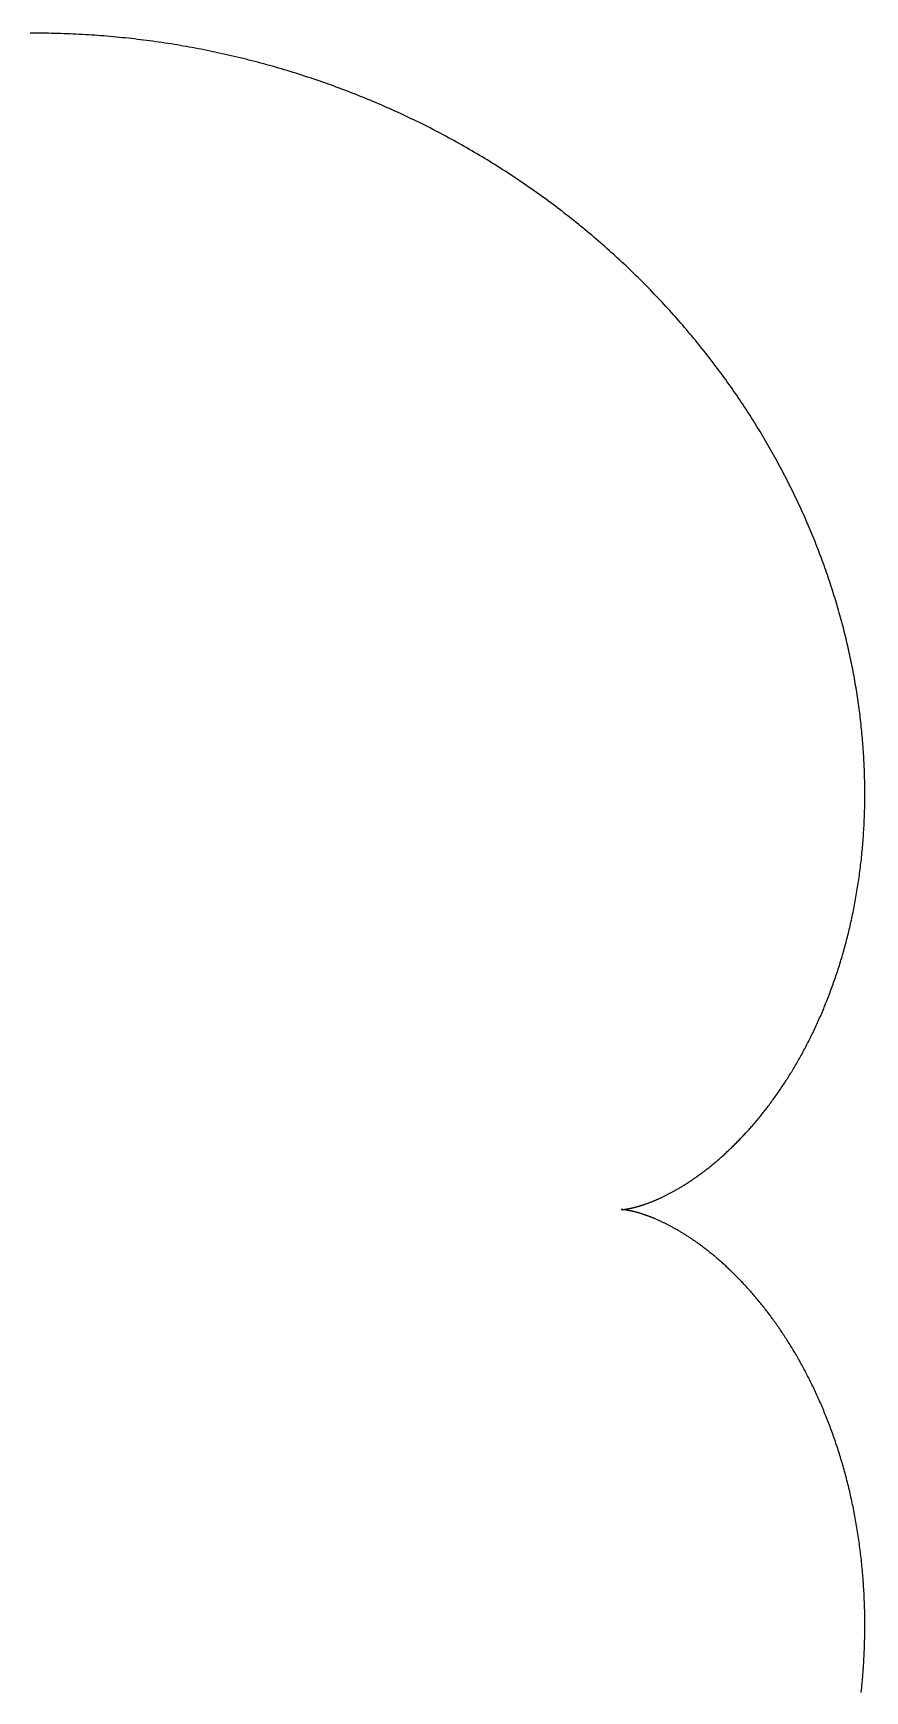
# Model space of a CAD drawing. Header units: metres. Extents: x 0 to 80, y 0 to 80.
# Drawn here: x 40 to 47.78, y 15.5 to 31 of the extents above; entities that cross this region are included whole.
import ezdxf

# ---------------------------------------------------------------- set-up
doc = ezdxf.new("R2010")
doc.units = ezdxf.units.M

msp = doc.modelspace()

# ---------------------------------------------------------------- linework, layer by layer
at = {"layer": 'ENGRAVE'}
msp.add_lwpolyline([(47.745124, 15.485465), (47.747322, 15.506736), (47.749443, 15.52798), (47.751486, 15.549199), (47.753452, 15.570391), (47.755341, 15.591556), (47.757153, 15.612693), (47.758889, 15.633803), (47.760548, 15.654885), (47.762131, 15.675938), (47.763638, 15.696963), (47.765069, 15.717959), (47.766425, 15.738925), (47.767706, 15.759861), (47.768911, 15.780768), (47.770042, 15.801644), (47.771098, 15.822489), (47.772079, 15.843303), (47.772987, 15.864086), (47.77382, 15.884837), (47.77458, 15.905556), (47.775266, 15.926242), (47.775879, 15.946896), (47.776419, 15.967517), (47.776886, 15.988105), (47.777281, 16.008659), (47.777603, 16.029179), (47.777854, 16.049665), (47.778032, 16.070116), (47.778139, 16.090532), (47.778175, 16.110913), (47.778139, 16.131258), (47.778033, 16.151568), (47.777856, 16.171841), (47.777609, 16.192078), (47.777291, 16.212278), (47.776904, 16.232441), (47.776447, 16.252567), (47.775921, 16.272655), (47.775326, 16.292705), (47.774663, 16.312717), (47.77393, 16.33269), (47.77313, 16.352624), (47.772261, 16.372519), (47.771325, 16.392375), (47.770321, 16.412191), (47.76925, 16.431967), (47.768112, 16.451703), (47.766907, 16.471398), (47.765636, 16.491052), (47.764299, 16.510665), (47.762896, 16.530236), (47.761428, 16.549766), (47.759894, 16.569254), (47.758295, 16.5887), (47.756632, 16.608102), (47.754904, 16.627463), (47.753112, 16.64678), (47.751256, 16.666053), (47.749337, 16.685283), (47.747354, 16.704469), (47.745309, 16.723611), (47.7432, 16.742709), (47.741029, 16.761761), (47.738797, 16.780769), (47.736502, 16.799732), (47.734146, 16.818649), (47.731728, 16.83752), (47.72925, 16.856345), (47.726711, 16.875124), (47.724111, 16.893857), (47.721452, 16.912543), (47.718733, 16.931182), (47.715954, 16.949773), (47.713117, 16.968318), (47.71022, 16.986814), (47.707265, 17.005263), (47.704252, 17.023663), (47.701181, 17.042015), (47.698053, 17.060318), (47.694867, 17.078572), (47.691624, 17.096777), (47.688324, 17.114933), (47.684969, 17.133039), (47.681557, 17.151095), (47.678089, 17.169102), (47.674567, 17.187058), (47.670989, 17.204963), (47.667356, 17.222818), (47.663669, 17.240622), (47.659928, 17.258375), (47.656133, 17.276076), (47.652285, 17.293726), (47.648384, 17.311324), (47.644429, 17.32887), (47.640423, 17.346364), (47.636364, 17.363805), (47.632254, 17.381194), (47.628092, 17.39853), (47.623878, 17.415813), (47.619614, 17.433043), (47.6153, 17.450219), (47.610936, 17.467342), (47.606521, 17.484411), (47.602057, 17.501426), (47.597544, 17.518387), (47.592983, 17.535293), (47.588373, 17.552145), (47.583714, 17.568943), (47.579008, 17.585685), (47.574255, 17.602372), (47.569454, 17.619004), (47.564607, 17.635581), (47.559713, 17.652102), (47.554773, 17.668567), (47.549788, 17.684976), (47.544757, 17.701329), (47.539681, 17.717626), (47.534561, 17.733866), (47.529396, 17.75005), (47.524187, 17.766177), (47.518934, 17.782247), (47.513639, 17.79826), (47.5083, 17.814216), (47.502919, 17.830114), (47.497495, 17.845955), (47.49203, 17.861738), (47.486523, 17.877463), (47.480975, 17.89313), (47.475386, 17.90874), (47.469757, 17.92429), (47.464087, 17.939783), (47.458378, 17.955217), (47.45263, 17.970592), (47.446842, 17.985908), (47.441016, 18.001166), (47.435151, 18.016364), (47.429249, 18.031503), (47.423309, 18.046583), (47.417331, 18.061604), (47.411317, 18.076564), (47.405266, 18.091466), (47.39918, 18.106307), (47.393057, 18.121088), (47.386899, 18.13581), (47.380706, 18.150471), (47.374478, 18.165072), (47.368216, 18.179612), (47.36192, 18.194093), (47.35559, 18.208512), (47.349227, 18.222871), (47.342831, 18.237169), (47.336403, 18.251406), (47.329942, 18.265582), (47.32345, 18.279698), (47.316926, 18.293752), (47.310372, 18.307744), (47.303786, 18.321676), (47.297171, 18.335546), (47.290525, 18.349354), (47.28385, 18.363101), (47.277146, 18.376787), (47.270413, 18.39041), (47.263651, 18.403972), (47.256861, 18.417472), (47.250044, 18.43091), (47.243199, 18.444285), (47.236327, 18.457599), (47.229429, 18.470851), (47.222505, 18.48404), (47.215554, 18.497167), (47.208578, 18.510232), (47.201577, 18.523234), (47.194551, 18.536174), (47.187501, 18.549051), (47.180427, 18.561866), (47.173329, 18.574618), (47.166208, 18.587308), (47.159065, 18.599935), (47.151898, 18.612499), (47.14471, 18.625), (47.137499, 18.637438), (47.130268, 18.649814), (47.123015, 18.662127), (47.115742, 18.674376), (47.108448, 18.686563), (47.101134, 18.698687), (47.093801, 18.710748), (47.086449, 18.722746), (47.079078, 18.73468), (47.071689, 18.746552), (47.064281, 18.75836), (47.056856, 18.770106), (47.049414, 18.781788), (47.041955, 18.793407), (47.034479, 18.804963), (47.026987, 18.816456), (47.019479, 18.827885), (47.011956, 18.839252), (47.004417, 18.850555), (46.996864, 18.861795), (46.989297, 18.872972), (46.981716, 18.884085), (46.974121, 18.895136), (46.966513, 18.906123), (46.958892, 18.917047), (46.951259, 18.927908), (46.943614, 18.938706), (46.935957, 18.949441), (46.928288, 18.960113), (46.920609, 18.970721), (46.912919, 18.981267), (46.905219, 18.991749), (46.897509, 19.002169), (46.889789, 19.012525), (46.882061, 19.022819), (46.874323, 19.03305), (46.866578, 19.043218), (46.858824, 19.053322), (46.851062, 19.063365), (46.843294, 19.073344), (46.835518, 19.083261), (46.827736, 19.093115), (46.819948, 19.102906), (46.812153, 19.112635), (46.804354, 19.122301), (46.796549, 19.131904), (46.78874, 19.141446), (46.780926, 19.150925), (46.773108, 19.160341), (46.765287, 19.169695), (46.757462, 19.178987), (46.749635, 19.188217), (46.741805, 19.197385), (46.733972, 19.206491), (46.726138, 19.215535), (46.718303, 19.224517), (46.710466, 19.233437), (46.702629, 19.242296), (46.694791, 19.251093), (46.686953, 19.259828), (46.679116, 19.268502), (46.671279, 19.277114), (46.663443, 19.285666), (46.655609, 19.294155), (46.647777, 19.302584), (46.639946, 19.310952), (46.632118, 19.319259), (46.624293, 19.327505), (46.616472, 19.33569), (46.608653, 19.343814), (46.600839, 19.351878), (46.593028, 19.359882), (46.585223, 19.367825), (46.577422, 19.375708), (46.569627, 19.38353), (46.561837, 19.391293), (46.554053, 19.398996), (46.546276, 19.406639), (46.538505, 19.414222), (46.530741, 19.421746), (46.522985, 19.42921), (46.515236, 19.436615), (46.507495, 19.44396), (46.499763, 19.451247), (46.492039, 19.458474), (46.484325, 19.465643), (46.47662, 19.472753), (46.468925, 19.479805), (46.461239, 19.486798), (46.453565, 19.493732), (46.445901, 19.500609), (46.438248, 19.507427), (46.430606, 19.514188), (46.422977, 19.520891), (46.415359, 19.527536), (46.407754, 19.534124), (46.400161, 19.540654), (46.392582, 19.547128), (46.385016, 19.553544), (46.377464, 19.559904), (46.369926, 19.566206), (46.362402, 19.572453), (46.354894, 19.578643), (46.3474, 19.584776), (46.339921, 19.590854), (46.332458, 19.596876), (46.325012, 19.602842), (46.317581, 19.608752), (46.310168, 19.614607), (46.302771, 19.620407), (46.295391, 19.626152), (46.28803, 19.631841), (46.280686, 19.637477), (46.27336, 19.643057), (46.266053, 19.648584), (46.258765, 19.654056), (46.251496, 19.659474), (46.244246, 19.664838), (46.237016, 19.670149), (46.229807, 19.675407), (46.222618, 19.680611), (46.215449, 19.685762), (46.208302, 19.69086), (46.201175, 19.695906), (46.194071, 19.700899), (46.186988, 19.70584), (46.179928, 19.710729), (46.17289, 19.715566), (46.165875, 19.720351), (46.158883, 19.725085), (46.151915, 19.729767), (46.14497, 19.734399), (46.138049, 19.73898), (46.131153, 19.74351), (46.124281, 19.74799), (46.117434, 19.752419), (46.110612, 19.756799), (46.103815, 19.761129), (46.097045, 19.765409), (46.0903, 19.76964), (46.083581, 19.773822), (46.07689, 19.777955), (46.070225, 19.782039), (46.063587, 19.786075), (46.056976, 19.790063), (46.050393, 19.794003), (46.043839, 19.797895), (46.037312, 19.801739), (46.030814, 19.805536), (46.024344, 19.809287), (46.017904, 19.81299), (46.011493, 19.816647), (46.005112, 19.820257), (45.99876, 19.823822), (45.992439, 19.82734), (45.986147, 19.830813), (45.979887, 19.834241), (45.973657, 19.837623), (45.967459, 19.840961), (45.961291, 19.844254), (45.955156, 19.847502), (45.949052, 19.850707), (45.942981, 19.853867), (45.936942, 19.856984), (45.930935, 19.860058), (45.924962, 19.863088), (45.919022, 19.866076), (45.913115, 19.869021), (45.907241, 19.871924), (45.901402, 19.874785), (45.895596, 19.877604), (45.889825, 19.880381), (45.884089, 19.883117), (45.878387, 19.885813), (45.87272, 19.888467), (45.867089, 19.891081), (45.861493, 19.893655), (45.855933, 19.896189), (45.850409, 19.898683), (45.844921, 19.901138), (45.839469, 19.903554), (45.834055, 19.905931), (45.828676, 19.908269), (45.823335, 19.910569), (45.818032, 19.912832), (45.812766, 19.915056), (45.807537, 19.917243), (45.802347, 19.919393), (45.797194, 19.921507), (45.79208, 19.923583), (45.787005, 19.925623), (45.781968, 19.927628), (45.77697, 19.929597), (45.772012, 19.93153), (45.767093, 19.933428), (45.762213, 19.935291), (45.757373, 19.93712), (45.752573, 19.938915), (45.747813, 19.940675), (45.743094, 19.942403), (45.738415, 19.944096), (45.733777, 19.945757), (45.72918, 19.947385), (45.724624, 19.94898), (45.720109, 19.950544), (45.715636, 19.952075), (45.711204, 19.953575), (45.706814, 19.955044), (45.702467, 19.956482), (45.698161, 19.95789), (45.693898, 19.959267), (45.689677, 19.960614), (45.685499, 19.961931), (45.681364, 19.963219), (45.677271, 19.964478), (45.673222, 19.965708), (45.669217, 19.96691), (45.665255, 19.968083), (45.661336, 19.969229), (45.657462, 19.970348), (45.653631, 19.971439), (45.649844, 19.972503), (45.646102, 19.973541), (45.642405, 19.974553), (45.638751, 19.975538), (45.635143, 19.976498), (45.631579, 19.977433), (45.628061, 19.978343), (45.624588, 19.979229), (45.62116, 19.98009), (45.617777, 19.980927), (45.61444, 19.98174), (45.611149, 19.982531), (45.607903, 19.983298), (45.604704, 19.984042), (45.60155, 19.984765), (45.598443, 19.985465), (45.595382, 19.986143), (45.592368, 19.986801), (45.5894, 19.987437), (45.586479, 19.988052), (45.583605, 19.988648), (45.580778, 19.989223), (45.577997, 19.989779), (45.575264, 19.990315), (45.572579, 19.990832), (45.56994, 19.991331), (45.567349, 19.991811), (45.564806, 19.992273), (45.56231, 19.992717), (45.559862, 19.993145), (45.557462, 19.993555), (45.55511, 19.993949), (45.552806, 19.994326), (45.550551, 19.994687), (45.548343, 19.995033), (45.546184, 19.995363), (45.544073, 19.995679), (45.542011, 19.99598), (45.539998, 19.996266), (45.538033, 19.996539), (45.536116, 19.996798), (45.534249, 19.997044), (45.532431, 19.997277), (45.530661, 19.997497), (45.528941, 19.997705), (45.527269, 19.997902), (45.525647, 19.998087), (45.524074, 19.99826), (45.522551, 19.998423), (45.521077, 19.998576), (45.519652, 19.998718), (45.518276, 19.99885), (45.516951, 19.998973), (45.515674, 19.999087), (45.514448, 19.999192), (45.513271, 19.999289), (45.512144, 19.999378), (45.511067, 19.999459), (45.510039, 19.999532), (45.509061, 19.999599), (45.508134, 19.999659), (45.507256, 19.999713), (45.506428, 19.999761), (45.50565, 19.999803), (45.504922, 19.99984), (45.504245, 19.999872), (45.503617, 19.999899), (45.50304, 19.999922), (45.502512, 19.999942), (45.502035, 19.999957), (45.501608, 19.99997), (45.501231, 19.99998), (45.500905, 19.999987), (45.500628, 19.999993), (45.500402, 19.999996), (45.500226, 19.999998), (45.500101, 20), (45.500025, 20), (45.5, 20), (45.500025, 20), (45.500101, 20), (45.500226, 20.000002), (45.500402, 20.000004), (45.500628, 20.000007), (45.500905, 20.000013), (45.501231, 20.00002), (45.501608, 20.00003), (45.502035, 20.000043), (45.502512, 20.000058), (45.50304, 20.000078), (45.503617, 20.000101), (45.504245, 20.000128), (45.504922, 20.00016), (45.50565, 20.000197), (45.506428, 20.000239), (45.507256, 20.000287), (45.508134, 20.000341), (45.509061, 20.000401), (45.510039, 20.000468), (45.511067, 20.000541), (45.512144, 20.000622), (45.513271, 20.000711), (45.514448, 20.000808), (45.515674, 20.000913), (45.516951, 20.001027), (45.518276, 20.00115), (45.519652, 20.001282), (45.521077, 20.001424), (45.522551, 20.001577), (45.524074, 20.00174), (45.525647, 20.001913), (45.527269, 20.002098), (45.528941, 20.002295), (45.530661, 20.002503), (45.532431, 20.002723), (45.534249, 20.002956), (45.536116, 20.003202), (45.538033, 20.003461), (45.539998, 20.003734), (45.542011, 20.00402), (45.544073, 20.004321), (45.546184, 20.004637), (45.548343, 20.004967), (45.550551, 20.005313), (45.552806, 20.005674), (45.55511, 20.006051), (45.557462, 20.006445), (45.559862, 20.006855), (45.56231, 20.007283), (45.564806, 20.007727), (45.567349, 20.008189), (45.56994, 20.008669), (45.572579, 20.009168), (45.575264, 20.009685), (45.577997, 20.010221), (45.580778, 20.010777), (45.583605, 20.011352), (45.586479, 20.011948), (45.5894, 20.012563), (45.592368, 20.013199), (45.595382, 20.013857), (45.598443, 20.014535), (45.60155, 20.015235), (45.604704, 20.015958), (45.607903, 20.016702), (45.611149, 20.017469), (45.61444, 20.01826), (45.617777, 20.019073), (45.62116, 20.01991), (45.624588, 20.020771), (45.628061, 20.021657), (45.631579, 20.022567), (45.635143, 20.023502), (45.638751, 20.024462), (45.642405, 20.025447), (45.646102, 20.026459), (45.649844, 20.027497), (45.653631, 20.028561), (45.657462, 20.029652), (45.661336, 20.030771), (45.665255, 20.031917), (45.669217, 20.03309), (45.673222, 20.034292), (45.677271, 20.035522), (45.681364, 20.036781), (45.685499, 20.038069), (45.689677, 20.039386), (45.693898, 20.040733), (45.698161, 20.04211), (45.702467, 20.043518), (45.706814, 20.044956), (45.711204, 20.046425), (45.715636, 20.047925), (45.720109, 20.049456), (45.724624, 20.05102), (45.72918, 20.052615), (45.733777, 20.054243), (45.738415, 20.055904), (45.743094, 20.057597), (45.747813, 20.059325), (45.752573, 20.061085), (45.757373, 20.06288), (45.762213, 20.064709), (45.767093, 20.066572), (45.772012, 20.06847), (45.77697, 20.070403), (45.781968, 20.072372), (45.787005, 20.074377), (45.79208, 20.076417), (45.797194, 20.078493), (45.802347, 20.080607), (45.807537, 20.082757), (45.812766, 20.084944), (45.818032, 20.087168), (45.823335, 20.089431), (45.828676, 20.091731), (45.834055, 20.094069), (45.839469, 20.096446), (45.844921, 20.098862), (45.850409, 20.101317), (45.855933, 20.103811), (45.861493, 20.106345), (45.867089, 20.108919), (45.87272, 20.111533), (45.878387, 20.114187), (45.884089, 20.116883), (45.889825, 20.119619), (45.895596, 20.122396), (45.901402, 20.125215), (45.907241, 20.128076), (45.913115, 20.130979), (45.919022, 20.133924), (45.924962, 20.136912), (45.930935, 20.139942), (45.936942, 20.143016), (45.942981, 20.146133), (45.949052, 20.149293), (45.955156, 20.152498), (45.961291, 20.155746), (45.967459, 20.159039), (45.973657, 20.162377), (45.979887, 20.165759), (45.986147, 20.169187), (45.992439, 20.17266), (45.99876, 20.176178), (46.005112, 20.179743), (46.011493, 20.183353), (46.017904, 20.18701), (46.024344, 20.190713), (46.030814, 20.194464), (46.037312, 20.198261), (46.043839, 20.202105), (46.050393, 20.205997), (46.056976, 20.209937), (46.063587, 20.213925), (46.070225, 20.217961), (46.07689, 20.222045), (46.083581, 20.226178), (46.0903, 20.23036), (46.097045, 20.234591), (46.103815, 20.238871), (46.110612, 20.243201), (46.117434, 20.247581), (46.124281, 20.25201), (46.131153, 20.25649), (46.138049, 20.26102), (46.14497, 20.265601), (46.151915, 20.270233), (46.158883, 20.274915), (46.165875, 20.279649), (46.17289, 20.284434), (46.179928, 20.289271), (46.186988, 20.29416), (46.194071, 20.299101), (46.201175, 20.304094), (46.208302, 20.30914), (46.215449, 20.314238), (46.222618, 20.319389), (46.229807, 20.324593), (46.237016, 20.329851), (46.244246, 20.335162), (46.251496, 20.340526), (46.258765, 20.345944), (46.266053, 20.351416), (46.27336, 20.356943), (46.280686, 20.362523), (46.28803, 20.368159), (46.295391, 20.373848), (46.302771, 20.379593), (46.310168, 20.385393), (46.317581, 20.391248), (46.325012, 20.397158), (46.332458, 20.403124), (46.339921, 20.409146), (46.3474, 20.415224), (46.354894, 20.421357), (46.362402, 20.427547), (46.369926, 20.433794), (46.377464, 20.440096), (46.385016, 20.446456), (46.392582, 20.452872), (46.400161, 20.459346), (46.407754, 20.465876), (46.415359, 20.472464), (46.422977, 20.479109), (46.430606, 20.485812), (46.438248, 20.492573), (46.445901, 20.499391), (46.453565, 20.506268), (46.461239, 20.513202), (46.468925, 20.520195), (46.47662, 20.527247), (46.484325, 20.534357), (46.492039, 20.541526), (46.499763, 20.548753), (46.507495, 20.55604), (46.515236, 20.563385), (46.522985, 20.57079), (46.530741, 20.578254), (46.538505, 20.585778), (46.546276, 20.593361), (46.554053, 20.601004), (46.561837, 20.608707), (46.569627, 20.61647), (46.577422, 20.624292), (46.585223, 20.632175), (46.593028, 20.640118), (46.600839, 20.648122), (46.608653, 20.656186), (46.616472, 20.66431), (46.624293, 20.672495), (46.632118, 20.680741), (46.639946, 20.689048), (46.647777, 20.697416), (46.655609, 20.705845), (46.663443, 20.714334), (46.671279, 20.722886), (46.679116, 20.731498), (46.686953, 20.740172), (46.694791, 20.748907), (46.702629, 20.757704), (46.710466, 20.766563), (46.718303, 20.775483), (46.726138, 20.784465), (46.733972, 20.793509), (46.741805, 20.802615), (46.749635, 20.811783), (46.757462, 20.821013), (46.765287, 20.830305), (46.773108, 20.839659), (46.780926, 20.849075), (46.78874, 20.858554), (46.796549, 20.868096), (46.804354, 20.877699), (46.812153, 20.887365), (46.819948, 20.897094), (46.827736, 20.906885), (46.835518, 20.916739), (46.843294, 20.926656), (46.851062, 20.936635), (46.858824, 20.946678), (46.866578, 20.956782), (46.874323, 20.96695), (46.882061, 20.977181), (46.889789, 20.987475), (46.897509, 20.997831), (46.905219, 21.008251), (46.912919, 21.018733), (46.920609, 21.029279), (46.928288, 21.039887), (46.935957, 21.050559), (46.943614, 21.061294), (46.951259, 21.072092), (46.958892, 21.082953), (46.966513, 21.093877), (46.974121, 21.104864), (46.981716, 21.115915), (46.989297, 21.127028), (46.996864, 21.138205), (47.004417, 21.149445), (47.011956, 21.160748), (47.019479, 21.172115), (47.026987, 21.183544), (47.034479, 21.195037), (47.041955, 21.206593), (47.049414, 21.218212), (47.056856, 21.229894), (47.064281, 21.24164), (47.071689, 21.253448), (47.079078, 21.26532), (47.086449, 21.277254), (47.093801, 21.289252), (47.101134, 21.301313), (47.108448, 21.313437), (47.115742, 21.325624), (47.123015, 21.337873), (47.130268, 21.350186), (47.137499, 21.362562), (47.14471, 21.375), (47.151898, 21.387501), (47.159065, 21.400065), (47.166208, 21.412692), (47.173329, 21.425382), (47.180427, 21.438134), (47.187501, 21.450949), (47.194551, 21.463826), (47.201577, 21.476766), (47.208578, 21.489768), (47.215554, 21.502833), (47.222505, 21.51596), (47.229429, 21.529149), (47.236327, 21.542401), (47.243199, 21.555715), (47.250044, 21.56909), (47.256861, 21.582528), (47.263651, 21.596028), (47.270413, 21.60959), (47.277146, 21.623213), (47.28385, 21.636899), (47.290525, 21.650646), (47.297171, 21.664454), (47.303786, 21.678324), (47.310372, 21.692256), (47.316926, 21.706248), (47.32345, 21.720302), (47.329942, 21.734418), (47.336403, 21.748594), (47.342831, 21.762831), (47.349227, 21.777129), (47.35559, 21.791488), (47.36192, 21.805907), (47.368216, 21.820388), (47.374478, 21.834928), (47.380706, 21.849529), (47.386899, 21.86419), (47.393057, 21.878912), (47.39918, 21.893693), (47.405266, 21.908534), (47.411317, 21.923436), (47.417331, 21.938396), (47.423309, 21.953417), (47.429249, 21.968497), (47.435151, 21.983636), (47.441016, 21.998834), (47.446842, 22.014092), (47.45263, 22.029408), (47.458378, 22.044783), (47.464087, 22.060217), (47.469757, 22.07571), (47.475386, 22.09126), (47.480975, 22.10687), (47.486523, 22.122537), (47.49203, 22.138262), (47.497495, 22.154045), (47.502919, 22.169886), (47.5083, 22.185784), (47.513639, 22.20174), (47.518934, 22.217753), (47.524187, 22.233823), (47.529396, 22.24995), (47.534561, 22.266134), (47.539681, 22.282374), (47.544757, 22.298671), (47.549788, 22.315024), (47.554773, 22.331433), (47.559713, 22.347898), (47.564607, 22.364419), (47.569454, 22.380996), (47.574255, 22.397628), (47.579008, 22.414315), (47.583714, 22.431057), (47.588373, 22.447855), (47.592983, 22.464707), (47.597544, 22.481613), (47.602057, 22.498574), (47.606521, 22.515589), (47.610936, 22.532658), (47.6153, 22.549781), (47.619614, 22.566957), (47.623878, 22.584187), (47.628092, 22.60147), (47.632254, 22.618806), (47.636364, 22.636195), (47.640423, 22.653636), (47.644429, 22.67113), (47.648384, 22.688676), (47.652285, 22.706274), (47.656133, 22.723924), (47.659928, 22.741625), (47.663669, 22.759378), (47.667356, 22.777182), (47.670989, 22.795037), (47.674567, 22.812942), (47.678089, 22.830898), (47.681557, 22.848905), (47.684969, 22.866961), (47.688324, 22.885067), (47.691624, 22.903223), (47.694867, 22.921428), (47.698053, 22.939682), (47.701181, 22.957985), (47.704252, 22.976337), (47.707265, 22.994737), (47.71022, 23.013186), (47.713117, 23.031682), (47.715954, 23.050227), (47.718733, 23.068818), (47.721452, 23.087457), (47.724111, 23.106143), (47.726711, 23.124876), (47.72925, 23.143655), (47.731728, 23.16248), (47.734146, 23.181351), (47.736502, 23.200268), (47.738797, 23.219231), (47.741029, 23.238239), (47.7432, 23.257291), (47.745309, 23.276389), (47.747354, 23.295531), (47.749337, 23.314717), (47.751256, 23.333947), (47.753112, 23.35322), (47.754904, 23.372537), (47.756632, 23.391898), (47.758295, 23.4113), (47.759894, 23.430746), (47.761428, 23.450234), (47.762896, 23.469764), (47.764299, 23.489335), (47.765636, 23.508948), (47.766907, 23.528602), (47.768112, 23.548297), (47.76925, 23.568033), (47.770321, 23.587809), (47.771325, 23.607625), (47.772261, 23.627481), (47.77313, 23.647376), (47.77393, 23.66731), (47.774663, 23.687283), (47.775326, 23.707295), (47.775921, 23.727345), (47.776447, 23.747433), (47.776904, 23.767559), (47.777291, 23.787722), (47.777609, 23.807922), (47.777856, 23.828159), (47.778033, 23.848432), (47.778139, 23.868742), (47.778175, 23.889087), (47.778139, 23.909468), (47.778032, 23.929884), (47.777854, 23.950335), (47.777603, 23.970821), (47.777281, 23.991341), (47.776886, 24.011895), (47.776419, 24.032483), (47.775879, 24.053104), (47.775266, 24.073758), (47.77458, 24.094444), (47.77382, 24.115163), (47.772987, 24.135914), (47.772079, 24.156697), (47.771098, 24.177511), (47.770042, 24.198356), (47.768911, 24.219232), (47.767706, 24.240139), (47.766425, 24.261075), (47.765069, 24.282041), (47.763638, 24.303037), (47.762131, 24.324062), (47.760548, 24.345115), (47.758889, 24.366197), (47.757153, 24.387307), (47.755341, 24.408444), (47.753452, 24.429609), (47.751486, 24.450801), (47.749443, 24.47202), (47.747322, 24.493264), (47.745124, 24.514535), (47.742848, 24.535832), (47.740494, 24.557154), (47.738062, 24.578501), (47.735552, 24.599872), (47.732962, 24.621268), (47.730294, 24.642687), (47.727548, 24.66413), (47.724721, 24.685596), (47.721816, 24.707085), (47.718831, 24.728597), (47.715766, 24.75013), (47.712622, 24.771686), (47.709397, 24.793262), (47.706092, 24.81486), (47.702707, 24.836478), (47.699241, 24.858117), (47.695694, 24.879775), (47.692066, 24.901453), (47.688358, 24.923151), (47.684568, 24.944867), (47.680696, 24.966601), (47.676743, 24.988354), (47.672708, 25.010124), (47.668591, 25.031912), (47.664392, 25.053716), (47.660111, 25.075537), (47.655748, 25.097375), (47.651302, 25.119228), (47.646773, 25.141097), (47.642161, 25.16298), (47.637467, 25.184879), (47.632689, 25.206791), (47.627828, 25.228718), (47.622883, 25.250658), (47.617855, 25.272612), (47.612744, 25.294578), (47.607548, 25.316557), (47.602269, 25.338547), (47.596905, 25.360549), (47.591457, 25.382563), (47.585925, 25.404587), (47.580308, 25.426622), (47.574607, 25.448667), (47.568821, 25.470722), (47.562951, 25.492786), (47.556995, 25.514858), (47.550954, 25.53694), (47.544828, 25.559029), (47.538617, 25.581127), (47.53232, 25.603231), (47.525938, 25.625343), (47.51947, 25.647461), (47.512917, 25.669585), (47.506277, 25.691715), (47.499552, 25.71385), (47.492741, 25.735991), (47.485843, 25.758135), (47.47886, 25.780284), (47.47179, 25.802437), (47.464634, 25.824593), (47.457391, 25.846753), (47.450062, 25.868914), (47.442646, 25.891078), (47.435143, 25.913244), (47.427554, 25.935411), (47.419877, 25.957579), (47.412114, 25.979747), (47.404264, 26.001916), (47.396326, 26.024084), (47.388302, 26.046252), (47.38019, 26.068419), (47.371991, 26.090584), (47.363704, 26.112747), (47.35533, 26.134908), (47.346869, 26.157066), (47.33832, 26.179221), (47.329683, 26.201373), (47.320959, 26.223521), (47.312147, 26.245664), (47.303247, 26.267803), (47.29426, 26.289936), (47.285185, 26.312064), (47.276021, 26.334186), (47.26677, 26.356302), (47.257431, 26.37841), (47.248004, 26.400512), (47.238489, 26.422606), (47.228886, 26.444692), (47.219194, 26.466769), (47.209415, 26.488837), (47.199547, 26.510897), (47.189592, 26.532946), (47.179548, 26.554986), (47.169416, 26.577014), (47.159195, 26.599032), (47.148886, 26.621039), (47.13849, 26.643034), (47.128004, 26.665016), (47.117431, 26.686986), (47.106769, 26.708944), (47.096019, 26.730887), (47.085181, 26.752817), (47.074254, 26.774732), (47.063239, 26.796633), (47.052136, 26.818519), (47.040944, 26.840389), (47.029664, 26.862243), (47.018296, 26.884081), (47.00684, 26.905902), (46.995295, 26.927706), (46.983662, 26.949493), (46.971941, 26.971261), (46.960132, 26.993011), (46.948235, 27.014742), (46.936249, 27.036454), (46.924175, 27.058146), (46.912014, 27.079818), (46.899764, 27.10147), (46.887426, 27.1231), (46.875, 27.14471), (46.862486, 27.166297), (46.849884, 27.187862), (46.837195, 27.209405), (46.824417, 27.230925), (46.811552, 27.252421), (46.798599, 27.273894), (46.785558, 27.295342), (46.77243, 27.316765), (46.759214, 27.338164), (46.745911, 27.359536), (46.73252, 27.380883), (46.719041, 27.402204), (46.705476, 27.423498), (46.691823, 27.444765), (46.678082, 27.466004), (46.664255, 27.487215), (46.650341, 27.508397), (46.636339, 27.529551), (46.622251, 27.550676), (46.608076, 27.571771), (46.593814, 27.592836), (46.579465, 27.61387), (46.56503, 27.634874), (46.550508, 27.655846), (46.535899, 27.676786), (46.521205, 27.697695), (46.506424, 27.718571), (46.491557, 27.739413), (46.476604, 27.760223), (46.461565, 27.780999), (46.44644, 27.80174), (46.431229, 27.822447), (46.415932, 27.843119), (46.40055, 27.863755), (46.385083, 27.884356), (46.36953, 27.904921), (46.353892, 27.925448), (46.338169, 27.945939), (46.322361, 27.966393), (46.306468, 27.986808), (46.29049, 28.007185), (46.274428, 28.027524), (46.258281, 28.047823), (46.242049, 28.068083), (46.225734, 28.088303), (46.209334, 28.108483), (46.19285, 28.128622), (46.176283, 28.14872), (46.159632, 28.168777), (46.142897, 28.188792), (46.126078, 28.208764), (46.109177, 28.228694), (46.092192, 28.24858), (46.075124, 28.268423), (46.057974, 28.288223), (46.04074, 28.307978), (46.023424, 28.327688), (46.006026, 28.347353), (45.988545, 28.366973), (45.970983, 28.386547), (45.953338, 28.406074), (45.935612, 28.425555), (45.917804, 28.444989), (45.899915, 28.464376), (45.881944, 28.483714), (45.863892, 28.503005), (45.84576, 28.522247), (45.827546, 28.54144), (45.809252, 28.560583), (45.790878, 28.579677), (45.772423, 28.59872), (45.753889, 28.617714), (45.735275, 28.636656), (45.716581, 28.655546), (45.697807, 28.674386), (45.678954, 28.693173), (45.660022, 28.711907), (45.641012, 28.730589), (45.621922, 28.749218), (45.602754, 28.767793), (45.583508, 28.786314), (45.564184, 28.80478), (45.544782, 28.823192), (45.525302, 28.841549), (45.505745, 28.85985), (45.48611, 28.878096), (45.466398, 28.896285), (45.44661, 28.914418), (45.426745, 28.932494), (45.406804, 28.950512), (45.386786, 28.968473), (45.366692, 28.986376), (45.346523, 29.00422), (45.326278, 29.022006), (45.305958, 29.039732), (45.285563, 29.057399), (45.265093, 29.075006), (45.244548, 29.092553), (45.223929, 29.110039), (45.203236, 29.127464), (45.182469, 29.144828), (45.161628, 29.16213), (45.140714, 29.17937), (45.119727, 29.196548), (45.098667, 29.213663), (45.077534, 29.230715), (45.056329, 29.247704), (45.035052, 29.264629), (45.013702, 29.281489), (44.992281, 29.298286), (44.970789, 29.315017), (44.949225, 29.331683), (44.927591, 29.348284), (44.905886, 29.364819), (44.88411, 29.381287), (44.862265, 29.397689), (44.840349, 29.414025), (44.818365, 29.430293), (44.79631, 29.446493), (44.774187, 29.462626), (44.751995, 29.47869), (44.729734, 29.494686), (44.707406, 29.510613), (44.685009, 29.526471), (44.662545, 29.542259), (44.640013, 29.557977), (44.617414, 29.573625), (44.594748, 29.589203), (44.572016, 29.60471), (44.549218, 29.620145), (44.526354, 29.635509), (44.503424, 29.650802), (44.480428, 29.666022), (44.457368, 29.68117), (44.434243, 29.696245), (44.411053, 29.711247), (44.3878, 29.726176), (44.364482, 29.741031), (44.341101, 29.755811), (44.317656, 29.770518), (44.294149, 29.78515), (44.270579, 29.799707), (44.246947, 29.814189), (44.223252, 29.828596), (44.199496, 29.842926), (44.175679, 29.857181), (44.1518, 29.871359), (44.127861, 29.88546), (44.103861, 29.899485), (44.079801, 29.913432), (44.055681, 29.927301), (44.031502, 29.941093), (44.007263, 29.954806), (43.982966, 29.968441), (43.95861, 29.981998), (43.934196, 29.995475), (43.909724, 30.008873), (43.885195, 30.022191), (43.860608, 30.03543), (43.835965, 30.048588), (43.811265, 30.061666), (43.786509, 30.074663), (43.761697, 30.08758), (43.736829, 30.100415), (43.711906, 30.113168), (43.686929, 30.12584), (43.661897, 30.13843), (43.636811, 30.150937), (43.611671, 30.163362), (43.586477, 30.175704), (43.561231, 30.187963), (43.535932, 30.200139), (43.51058, 30.212231), (43.485176, 30.22424), (43.459721, 30.236164), (43.434214, 30.248004), (43.408656, 30.259759), (43.383048, 30.271429), (43.357389, 30.283014), (43.331681, 30.294514), (43.305923, 30.305929), (43.280116, 30.317257), (43.25426, 30.3285), (43.228355, 30.339656), (43.202403, 30.350726), (43.176402, 30.361709), (43.150355, 30.372605), (43.12426, 30.383413), (43.098119, 30.394135), (43.071932, 30.404768), (43.045698, 30.415314), (43.01942, 30.425772), (42.993096, 30.436141), (42.966727, 30.446422), (42.940314, 30.456613), (42.913857, 30.466716), (42.887357, 30.47673), (42.860813, 30.486654), (42.834226, 30.496489), (42.807597, 30.506234), (42.780926, 30.515889), (42.754214, 30.525453), (42.72746, 30.534927), (42.700665, 30.544311), (42.673829, 30.553603), (42.646954, 30.562805), (42.620039, 30.571915), (42.593084, 30.580934), (42.56609, 30.589861), (42.539058, 30.598697), (42.511988, 30.60744), (42.48488, 30.616091), (42.457734, 30.62465), (42.430552, 30.633117), (42.403333, 30.64149), (42.376078, 30.649771), (42.348787, 30.657959), (42.321461, 30.666053), (42.2941, 30.674054), (42.266704, 30.681962), (42.239274, 30.689775), (42.21181, 30.697495), (42.184313, 30.705121), (42.156783, 30.712652), (42.129221, 30.720089), (42.101626, 30.727431), (42.073999, 30.734679), (42.046342, 30.741832), (42.018653, 30.748889), (41.990934, 30.755852), (41.963185, 30.762719), (41.935406, 30.769491), (41.907598, 30.776167), (41.879761, 30.782747), (41.851895, 30.789232), (41.824002, 30.79562), (41.796081, 30.801913), (41.768133, 30.808109), (41.740158, 30.814208), (41.712157, 30.820211), (41.684129, 30.826117), (41.656077, 30.831927), (41.627999, 30.837639), (41.599896, 30.843255), (41.57177, 30.848773), (41.543619, 30.854194), (41.515445, 30.859517), (41.487248, 30.864743), (41.459029, 30.869872), (41.430787, 30.874902), (41.402524, 30.879835), (41.374239, 30.88467), (41.345934, 30.889406), (41.317608, 30.894045), (41.289262, 30.898585), (41.260897, 30.903027), (41.232512, 30.907371), (41.204109, 30.911616), (41.175687, 30.915762), (41.147248, 30.919809), (41.118791, 30.923758), (41.090317, 30.927608), (41.061827, 30.931359), (41.03332, 30.93501), (41.004798, 30.938563), (40.976261, 30.942017), (40.947708, 30.945371), (40.919141, 30.948625), (40.890561, 30.951781), (40.861966, 30.954837), (40.833359, 30.957793), (40.804739, 30.96065), (40.776107, 30.963407), (40.747462, 30.966064), (40.718807, 30.968621), (40.690141, 30.971079), (40.661464, 30.973436), (40.632777, 30.975694), (40.60408, 30.977852), (40.575374, 30.97991), (40.54666, 30.981867), (40.517937, 30.983725), (40.489206, 30.985482), (40.460468, 30.987139), (40.431722, 30.988696), (40.402971, 30.990152), (40.374213, 30.991508), (40.345449, 30.992764), (40.31668, 30.99392), (40.287906, 30.994975), (40.259128, 30.995929), (40.230346, 30.996784), (40.20156, 30.997537), (40.172772, 30.998191), (40.143981, 30.998744), (40.115187, 30.999196), (40.086392, 30.999548), (40.057595, 30.999799), (40.028798, 30.99995), (40, 31), (39.971202, 30.99995)], dxfattribs=at)

doc.saveas('drawing.dxf')
